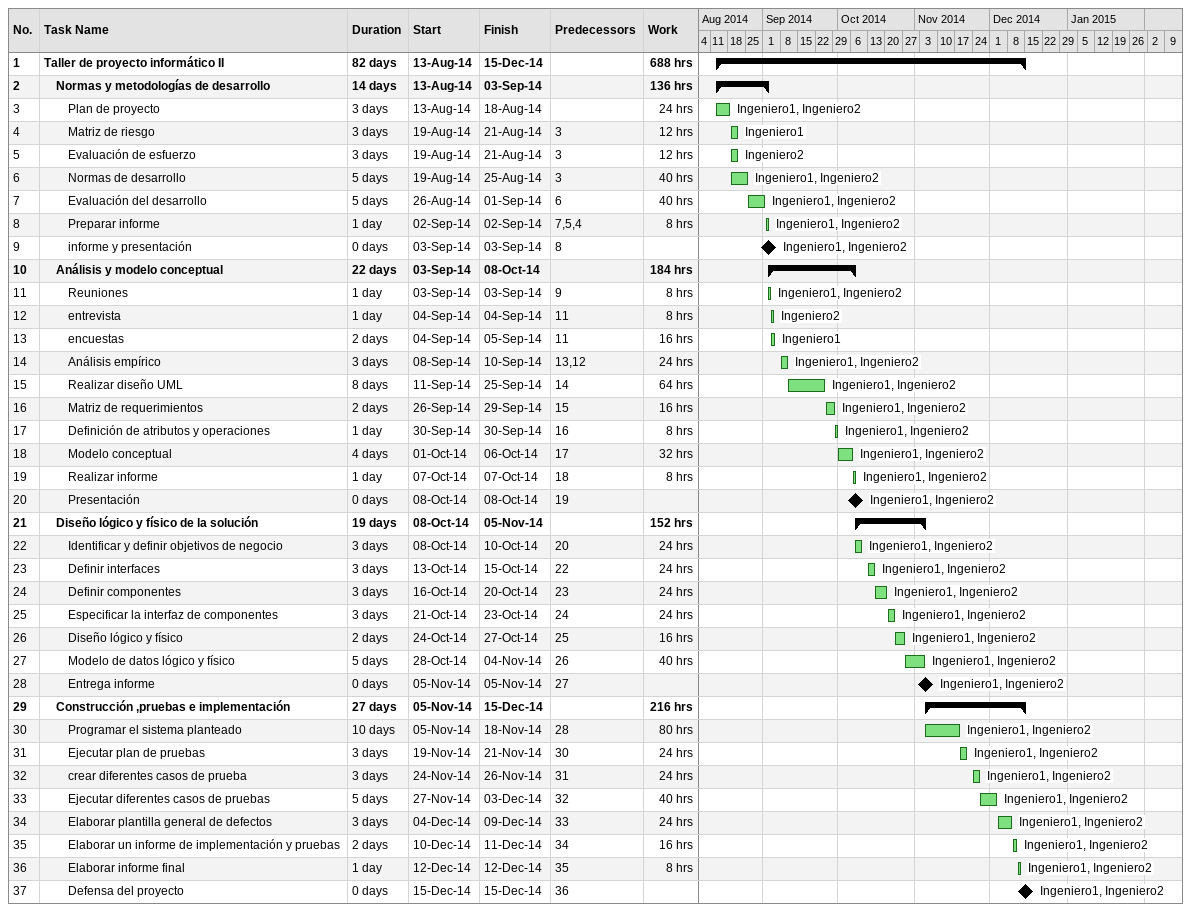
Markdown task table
| ID | Level | Task | Duration | Start | Finish | Predecessors | Resources | Work (h) |
|---|---|---|---|---|---|---|---|---|
| 1 | 1 | **Taller de proyecto informático II** | 82d | 2014-08-13 | 2014-12-15 |  |  | 688 |
| 2 | 2 | **Normas y metodologías de desarrollo** | 14d | 2014-08-13 | 2014-09-03 |  |  | 136 |
| 3 | 3 | Plan de proyecto | 3d | 2014-08-13 | 2014-08-18 |  | Ingeniero1, Ingeniero2 | 24 |
| 4 | 3 | Matriz de riesgo | 3d | 2014-08-19 | 2014-08-21 | 3 | Ingeniero1 | 12 |
| 5 | 3 | Evaluación de esfuerzo | 3d | 2014-08-19 | 2014-08-21 | 3 | Ingeniero2 | 12 |
| 6 | 3 | Normas de desarrollo | 5d | 2014-08-19 | 2014-08-25 | 3 | Ingeniero1, Ingeniero2 | 40 |
| 7 | 3 | Evaluación del desarrollo | 5d | 2014-08-26 | 2014-09-01 | 6 | Ingeniero1, Ingeniero2 | 40 |
| 8 | 3 | Preparar informe | 1d | 2014-09-02 | 2014-09-02 | 7, 5, 4 | Ingeniero1, Ingeniero2 | 8 |
| 9 | 3 | informe y presentación | 0d | 2014-09-03 | 2014-09-03 | 8 | Ingeniero1, Ingeniero2 |  |
| 10 | 2 | **Análisis y modelo conceptual** | 22d | 2014-09-03 | 2014-10-08 |  |  | 184 |
| 11 | 3 | Reuniones | 1d | 2014-09-03 | 2014-09-03 | 9 | Ingeniero1, Ingeniero2 | 8 |
| 12 | 3 | entrevista | 1d | 2014-09-04 | 2014-09-04 | 11 | Ingeniero2 | 8 |
| 13 | 3 | encuestas | 2d | 2014-09-04 | 2014-09-05 | 11 | Ingeniero1 | 16 |
| 14 | 3 | Análisis empírico | 3d | 2014-09-08 | 2014-09-10 | 13, 12 | Ingeniero1, Ingeniero2 | 24 |
| 15 | 3 | Realizar diseño UML | 8d | 2014-09-11 | 2014-09-25 | 14 | Ingeniero1, Ingeniero2 | 64 |
| 16 | 3 | Matriz de requerimientos | 2d | 2014-09-26 | 2014-09-29 | 15 | Ingeniero1, Ingeniero2 | 16 |
| 17 | 3 | Definición de atributos y operaciones | 1d | 2014-09-30 | 2014-09-30 | 16 | Ingeniero1, Ingeniero2 | 8 |
| 18 | 3 | Modelo conceptual | 4d | 2014-10-01 | 2014-10-06 | 17 | Ingeniero1, Ingeniero2 | 32 |
| 19 | 3 | Realizar informe | 1d | 2014-10-07 | 2014-10-07 | 18 | Ingeniero1, Ingeniero2 | 8 |
| 20 | 3 | Presentación | 0d | 2014-10-08 | 2014-10-08 | 19 | Ingeniero1, Ingeniero2 |  |
| 21 | 2 | **Diseño lógico y físico de la solución** | 19d | 2014-10-08 | 2014-11-05 |  |  | 152 |
| 22 | 3 | Identificar y definir objetivos de negocio | 3d | 2014-10-08 | 2014-10-10 | 20 | Ingeniero1, Ingeniero2 | 24 |
| 23 | 3 | Definir interfaces | 3d | 2014-10-13 | 2014-10-15 | 22 | Ingeniero1, Ingeniero2 | 24 |
| 24 | 3 | Definir componentes | 3d | 2014-10-16 | 2014-10-20 | 23 | Ingeniero1, Ingeniero2 | 24 |
| 25 | 3 | Especificar la interfaz de componentes | 3d | 2014-10-21 | 2014-10-23 | 24 | Ingeniero1, Ingeniero2 | 24 |
| 26 | 3 | Diseño lógico y físico | 2d | 2014-10-24 | 2014-10-27 | 25 | Ingeniero1, Ingeniero2 | 16 |
| 27 | 3 | Modelo de datos lógico y físico | 5d | 2014-10-28 | 2014-11-04 | 26 | Ingeniero1, Ingeniero2 | 40 |
| 28 | 3 | Entrega informe | 0d | 2014-11-05 | 2014-11-05 | 27 | Ingeniero1, Ingeniero2 |  |
| 29 | 2 | **Construcción ,pruebas e implementación** | 27d | 2014-11-05 | 2014-12-15 |  |  | 216 |
| 30 | 3 | Programar el sistema planteado | 10d | 2014-11-05 | 2014-11-18 | 28 | Ingeniero1, Ingeniero2 | 80 |
| 31 | 3 | Ejecutar plan de pruebas | 3d | 2014-11-19 | 2014-11-21 | 30 | Ingeniero1, Ingeniero2 | 24 |
| 32 | 3 | crear diferentes casos de prueba | 3d | 2014-11-24 | 2014-11-26 | 31 | Ingeniero1, Ingeniero2 | 24 |
| 33 | 3 | Ejecutar diferentes casos de pruebas | 5d | 2014-11-27 | 2014-12-03 | 32 | Ingeniero1, Ingeniero2 | 40 |
| 34 | 3 | Elaborar plantilla general de defectos | 3d | 2014-12-04 | 2014-12-09 | 33 | Ingeniero1, Ingeniero2 | 24 |
| 35 | 3 | Elaborar un informe de implementación y pruebas | 2d | 2014-12-10 | 2014-12-11 | 34 | Ingeniero1, Ingeniero2 | 16 |
| 36 | 3 | Elaborar informe final | 1d | 2014-12-12 | 2014-12-12 | 35 | Ingeniero1, Ingeniero2 | 8 |
| 37 | 3 | Defensa del proyecto | 0d | 2014-12-15 | 2014-12-15 | 36 | Ingeniero1, Ingeniero2 |  |
